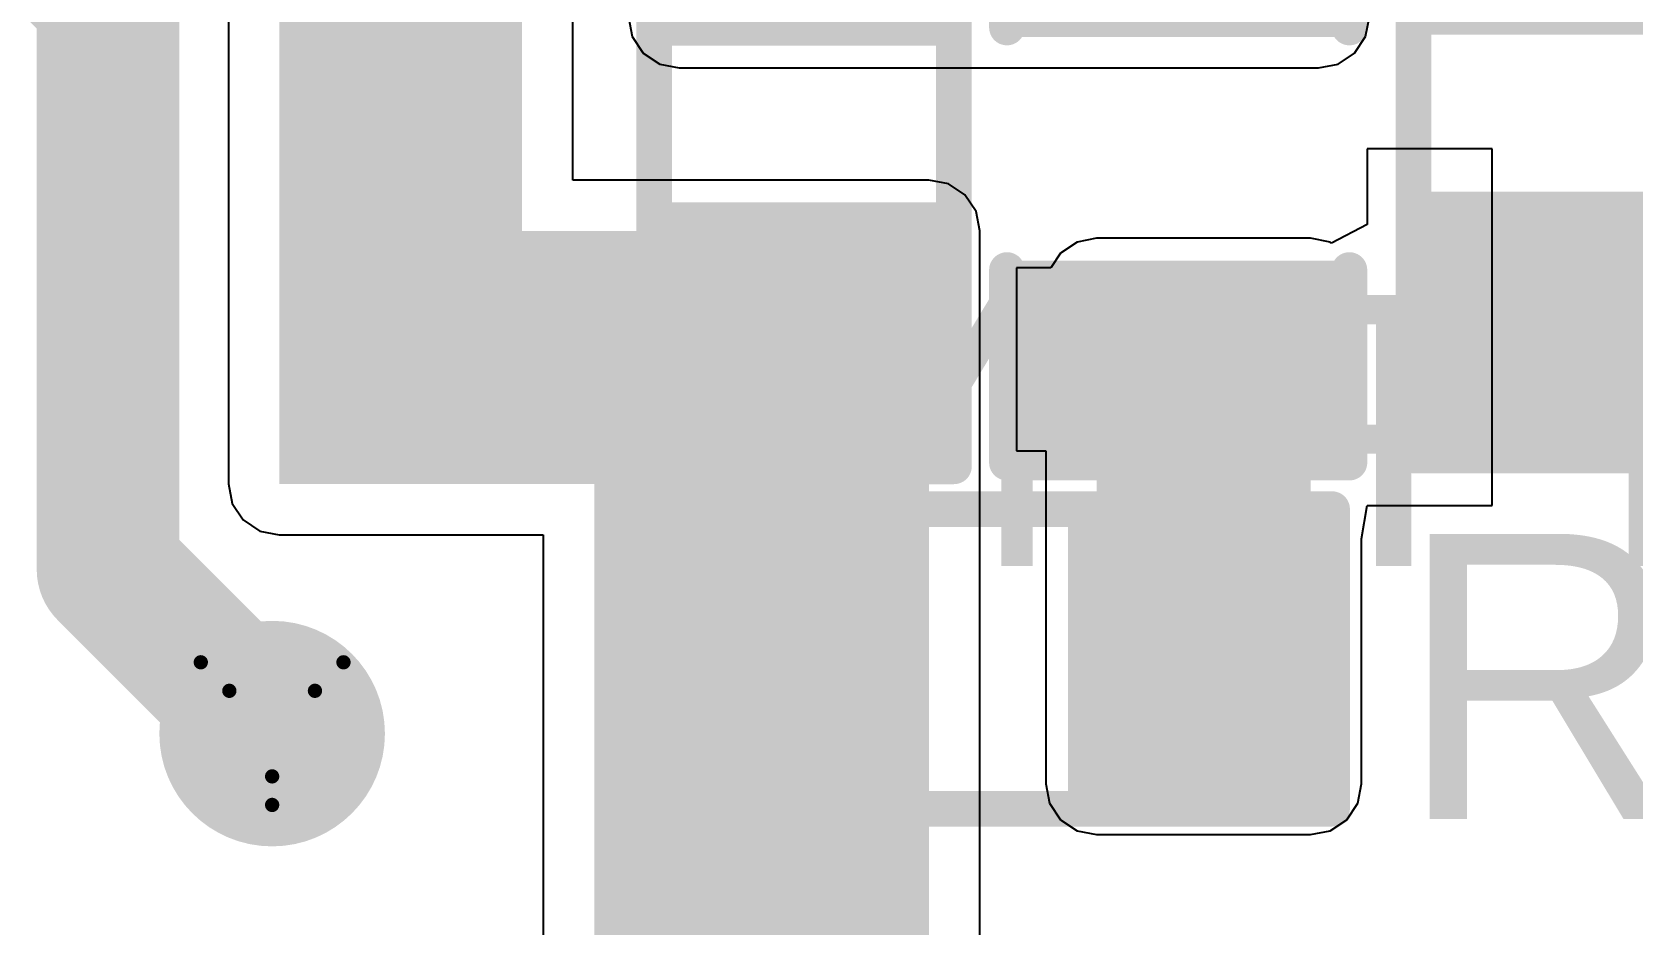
# Model space of a CAD drawing. Header units: millimetres. Extents: x -6 to 194, y -120 to 229.
# Drawn here: x 27.8 to 33.5, y 9.35 to 12.53 of the extents above; entities that cross this region are included whole.
import ezdxf

# ---------------------------------------------------------------- set-up
doc = ezdxf.new("R2010")
doc.units = ezdxf.units.MM
for name, color, linetype in [('BottomLayer', 5, 'Continuous'), ('BottomOverlay', 54, 'Continuous'), ('BottomSolder', 6, 'Continuous'), ('DrillDrawing', 1, 'Continuous'), ('TopLayer', 1, 'Continuous'), ('TopOverlay', 2, 'Continuous'), ('TopPaste', 8, 'Continuous'), ('TopSolder', 216, 'Continuous'), ('ViaHoleLayer', 16, 'Continuous')]:
    doc.layers.add(name, color=color, linetype=linetype)
doc.styles.add('Arial', font='', dxfattribs={"height": 0.2})
doc.styles.get('Arial').set_extended_font_data('Arial')

# ---------------------------------------------------------------- blocks, each defined once
blk = doc.blocks.new('R___0603_24')
at = {"layer": 'TopLayer'}
for points in [[(-0.381, 0.4445), (-0.381, -0.4445), (-1.143, -0.4445), (-1.143, 0.4445)], [(1.143, 0.4445), (1.143, -0.4445), (0.381, -0.4445), (0.381, 0.4445)]]:
    blk.add_hatch(color=1, dxfattribs=at).paths.add_polyline_path(points)
at = {"layer": 'TopPaste'}
for points in [[(-0.381, 0.4445), (-0.381, -0.4445), (-1.143, -0.4445), (-1.143, 0.4445)], [(1.143, 0.4445), (1.143, -0.4445), (0.381, -0.4445), (0.381, 0.4445)]]:
    blk.add_hatch(color=8, dxfattribs=at).paths.add_polyline_path(points)
at = {"layer": 'TopSolder'}
for points in [[(-0.2794, 0.5461), (-0.2794, -0.5461), (-1.2446, -0.5461), (-1.2446, 0.5461)], [(1.2446, 0.5461), (1.2446, -0.5461), (0.2794, -0.5461), (0.2794, 0.5461)]]:
    blk.add_hatch(color=216, dxfattribs=at).paths.add_polyline_path(points)
at = {"layer": 'TopOverlay', "const_width": 0.127}
for points in [[(-1.2192, 0.5334), (1.2192, 0.5334)], [(-1.2192, -0.5334), (-1.2192, 0.5334)], [(1.2192, -0.5334), (1.2192, 0.5334)], [(-1.2192, -0.5334), (1.2192, -0.5334)]]:
    blk.add_lwpolyline(points, dxfattribs=at)
at = {"layer": 'TopOverlay', "const_width": 0.0635}
for points in [[(-1.25095, 0.5334, 1), (-1.18745, 0.5334, 1)], [(-1.25095, 0.5334, 1), (-1.18745, 0.5334, 1)], [(1.18745, 0.5334, 1), (1.25095, 0.5334, 1)], [(1.18745, 0.5334, 1), (1.25095, 0.5334, 1)], [(-1.25095, -0.5334, 1), (-1.18745, -0.5334, 1)], [(-1.25095, -0.5334, 1), (-1.18745, -0.5334, 1)], [(1.18745, -0.5334, 1), (1.25095, -0.5334, 1)], [(1.18745, -0.5334, 1), (1.25095, -0.5334, 1)]]:
    blk.add_lwpolyline(points, format="xyb", close=True, dxfattribs=at)
blk = doc.blocks.new('R___0603_25')
at = {"layer": 'TopLayer'}
for points in [[(-0.381, 0.4445), (-0.381, -0.4445), (-1.143, -0.4445), (-1.143, 0.4445)], [(1.143, 0.4445), (1.143, -0.4445), (0.381, -0.4445), (0.381, 0.4445)]]:
    blk.add_hatch(color=1, dxfattribs=at).paths.add_polyline_path(points)
at = {"layer": 'TopPaste'}
for points in [[(-0.381, 0.4445), (-0.381, -0.4445), (-1.143, -0.4445), (-1.143, 0.4445)], [(1.143, 0.4445), (1.143, -0.4445), (0.381, -0.4445), (0.381, 0.4445)]]:
    blk.add_hatch(color=8, dxfattribs=at).paths.add_polyline_path(points)
at = {"layer": 'TopSolder'}
for points in [[(-0.2794, 0.5461), (-0.2794, -0.5461), (-1.2446, -0.5461), (-1.2446, 0.5461)], [(1.2446, 0.5461), (1.2446, -0.5461), (0.2794, -0.5461), (0.2794, 0.5461)]]:
    blk.add_hatch(color=216, dxfattribs=at).paths.add_polyline_path(points)
at = {"layer": 'TopOverlay', "const_width": 0.127}
for points in [[(-1.2192, 0.5334), (1.2192, 0.5334)], [(-1.2192, 0.5334), (-1.2192, -0.5334)], [(1.2192, 0.5334), (1.2192, -0.5334)], [(-1.2192, -0.5334), (1.2192, -0.5334)]]:
    blk.add_lwpolyline(points, dxfattribs=at)
at = {"layer": 'TopOverlay', "const_width": 0.0635}
for points in [[(-1.25095, 0.5334, 1), (-1.18745, 0.5334, 1)], [(-1.25095, 0.5334, 1), (-1.18745, 0.5334, 1)], [(1.18745, 0.5334, 1), (1.25095, 0.5334, 1)], [(1.18745, 0.5334, 1), (1.25095, 0.5334, 1)], [(-1.25095, -0.5334, 1), (-1.18745, -0.5334, 1)], [(-1.25095, -0.5334, 1), (-1.18745, -0.5334, 1)], [(1.18745, -0.5334, 1), (1.25095, -0.5334, 1)], [(1.18745, -0.5334, 1), (1.25095, -0.5334, 1)]]:
    blk.add_lwpolyline(points, format="xyb", close=True, dxfattribs=at)
blk = doc.blocks.new('R___0603_26')
at = {"layer": 'TopLayer'}
for points in [[(-0.381, 0.4445), (-0.381, -0.4445), (-1.143, -0.4445), (-1.143, 0.4445)], [(1.143, 0.4445), (1.143, -0.4445), (0.381, -0.4445), (0.381, 0.4445)]]:
    blk.add_hatch(color=1, dxfattribs=at).paths.add_polyline_path(points)
at = {"layer": 'TopPaste'}
for points in [[(-0.381, 0.4445), (-0.381, -0.4445), (-1.143, -0.4445), (-1.143, 0.4445)], [(1.143, 0.4445), (1.143, -0.4445), (0.381, -0.4445), (0.381, 0.4445)]]:
    blk.add_hatch(color=8, dxfattribs=at).paths.add_polyline_path(points)
at = {"layer": 'TopSolder'}
for points in [[(-0.2794, 0.5461), (-0.2794, -0.5461), (-1.2446, -0.5461), (-1.2446, 0.5461)], [(1.2446, 0.5461), (1.2446, -0.5461), (0.2794, -0.5461), (0.2794, 0.5461)]]:
    blk.add_hatch(color=216, dxfattribs=at).paths.add_polyline_path(points)
at = {"layer": 'TopOverlay', "const_width": 0.127}
for points in [[(-1.2192, 0.5334), (1.2192, 0.5334)], [(-1.2192, 0.5334), (-1.2192, -0.5334)], [(1.2192, 0.5334), (1.2192, -0.5334)], [(-1.2192, -0.5334), (1.2192, -0.5334)]]:
    blk.add_lwpolyline(points, dxfattribs=at)
at = {"layer": 'TopOverlay', "const_width": 0.0635}
for points in [[(-1.25095, 0.5334, 1), (-1.18745, 0.5334, 1)], [(-1.25095, 0.5334, 1), (-1.18745, 0.5334, 1)], [(1.18745, 0.5334, 1), (1.25095, 0.5334, 1)], [(1.18745, 0.5334, 1), (1.25095, 0.5334, 1)], [(-1.25095, -0.5334, 1), (-1.18745, -0.5334, 1)], [(-1.25095, -0.5334, 1), (-1.18745, -0.5334, 1)], [(1.18745, -0.5334, 1), (1.25095, -0.5334, 1)], [(1.18745, -0.5334, 1), (1.25095, -0.5334, 1)]]:
    blk.add_lwpolyline(points, format="xyb", close=True, dxfattribs=at)
blk = doc.blocks.new('LED_0603_32')
at = {"layer": 'TopLayer'}
for points in [[(-1, 0.5), (-0.5, 0.5), (-0.5, -0.5), (-1, -0.5)], [(0.5, 0.5), (1, 0.5), (1, -0.5), (0.5, -0.5)]]:
    blk.add_hatch(color=1, dxfattribs=at).paths.add_polyline_path(points)
at = {"layer": 'TopOverlay'}
blk.add_hatch(color=2, dxfattribs=at).paths.add_polyline_path([(1.1176, -0.6604), (1.7526, -0.6604), (1.7526, 0.6604), (1.1176, 0.6604)])
at = {"layer": 'TopPaste'}
for points in [[(-1, 0.5), (-0.5, 0.5), (-0.5, -0.5), (-1, -0.5)], [(0.5, 0.5), (1, 0.5), (1, -0.5), (0.5, -0.5)]]:
    blk.add_hatch(color=8, dxfattribs=at).paths.add_polyline_path(points)
at = {"layer": 'TopSolder'}
for points in [[(-1.1016, 0.6016), (-0.3984, 0.6016), (-0.3984, -0.6016), (-1.1016, -0.6016)], [(0.3984, 0.6016), (1.1016, 0.6016), (1.1016, -0.6016), (0.3984, -0.6016)]]:
    blk.add_hatch(color=216, dxfattribs=at).paths.add_polyline_path(points)
at = {"layer": 'TopOverlay', "const_width": 0.127}
for points in [[(-1.1176, 0.6096), (-0.4318, 0.6096)], [(-1.1176, 0.6096), (-1.1176, -0.6096)], [(0.4318, 0.6096), (1.1176, 0.6096)], [(1.1176, 0.6096), (1.1176, -0.6096)], [(-1.1176, -0.6096), (-0.4318, -0.6096)], [(0.4318, -0.6096), (1.1176, -0.6096)]]:
    blk.add_lwpolyline(points, dxfattribs=at)
at = {"layer": 'TopOverlay', "const_width": 0.0635}
for points in [[(-1.1494, 0.6096, 1), (-1.0858, 0.6096, 1)], [(-1.1494, 0.6096, 1), (-1.0858, 0.6096, 1)], [(-0.4636, 0.6096, 1), (-0.4001, 0.6096, 1)], [(0.4001, 0.6096, 1), (0.4636, 0.6096, 1)], [(1.0859, 0.6096, 1), (1.1494, 0.6096, 1)], [(1.0859, 0.6096, 1), (1.1494, 0.6096, 1)], [(-1.1494, -0.6096, 1), (-1.0858, -0.6096, 1)], [(-1.1494, -0.6096, 1), (-1.0858, -0.6096, 1)], [(-0.4636, -0.6096, 1), (-0.4001, -0.6096, 1)], [(0.4001, -0.6096, 1), (0.4636, -0.6096, 1)], [(1.0859, -0.6096, 1), (1.1494, -0.6096, 1)], [(1.0859, -0.6096, 1), (1.1494, -0.6096, 1)]]:
    blk.add_lwpolyline(points, format="xyb", close=True, dxfattribs=at)

msp = doc.modelspace()

# ---------------------------------------------------------------- hatches: boundary and pattern name
at = {"layer": 'BottomLayer'}
h = msp.add_hatch(color=5, dxfattribs=at)
edge = h.paths.add_edge_path()
edge.add_arc((28.6512, 10.033), 0.3, 0, 360)
at = {"layer": 'BottomSolder'}
h = msp.add_hatch(color=6, dxfattribs=at)
edge = h.paths.add_edge_path()
edge.add_arc((28.6512, 10.033), 0.4016, 0, 360)
at = {"layer": 'TopLayer'}
for points in [[(28.6766, 10.9474), (29.5402, 10.9474), (29.5402, 15.6972), (28.6766, 15.6972)], [(28.6766, 10.922), (30.9898, 10.922), (30.9898, 11.823), (28.6766, 11.823)], [(29.7978, 3.9243), (30.9898, 3.9243), (30.9898, 11.823), (29.7978, 11.823)], [(31.5867, 9.8545), (32.3487, 9.8545), (32.3487, 11.6158), (31.5867, 11.6158)]]:
    msp.add_hatch(color=1, dxfattribs=at).paths.add_polyline_path(points)
h = msp.add_hatch(color=1, dxfattribs=at)
edge = h.paths.add_edge_path()
edge.add_arc((28.6512, 10.033), 0.3, 0, 360)
at = {"layer": 'TopSolder'}
h = msp.add_hatch(color=216, dxfattribs=at)
edge = h.paths.add_edge_path()
edge.add_arc((28.6512, 10.033), 0.4016, 0, 360)
at = {"layer": 'ViaHoleLayer'}
h = msp.add_hatch(color=16, dxfattribs=at)
edge = h.paths.add_edge_path()
edge.add_arc((28.6512, 10.033), 0.15, 0, 360)

# ---------------------------------------------------------------- linework, layer by layer
at = {"layer": 'DrillDrawing', "const_width": 0.0508}
for points in [[(28.3972, 10.287), (28.9052, 10.287)], [(28.3972, 10.287), (28.6512, 9.779)], [(28.6512, 9.779), (28.9052, 10.287)], [(28.4988, 10.1854), (28.8036, 10.1854)], [(28.4988, 10.1854), (28.6512, 9.8806)], [(28.6512, 9.8806), (28.8036, 10.1854)]]:
    msp.add_lwpolyline(points, dxfattribs=at)
at = {"layer": 'DrillDrawing', "const_width": 0.0254}
for points in [[(28.3845, 10.287, 1), (28.4099, 10.287, 1)], [(28.3845, 10.287, 1), (28.4099, 10.287, 1)], [(28.8925, 10.287, 1), (28.9179, 10.287, 1)], [(28.8925, 10.287, 1), (28.9179, 10.287, 1)], [(28.4861, 10.1854, 1), (28.5115, 10.1854, 1)], [(28.4861, 10.1854, 1), (28.5115, 10.1854, 1)], [(28.7909, 10.1854, 1), (28.8163, 10.1854, 1)], [(28.7909, 10.1854, 1), (28.8163, 10.1854, 1)], [(28.6385, 9.8806, 1), (28.6639, 9.8806, 1)], [(28.6385, 9.8806, 1), (28.6639, 9.8806, 1)], [(28.6385, 9.779, 1), (28.6639, 9.779, 1)], [(28.6385, 9.779, 1), (28.6639, 9.779, 1)]]:
    msp.add_lwpolyline(points, format="xyb", close=True, dxfattribs=at)
at = {"layer": 'TopLayer'}
for p, q in [((29.7215, 12.0043), (29.7215, 15.6972)), ((28.4953, 13.9919), (28.4953, 11.823)), ((29.9196, 12.585), (29.9334, 12.5156)), ((32.5445, 12.5156), (32.5583, 12.585)), ((29.9334, 12.5156), (29.9727, 12.4568)), ((32.5052, 12.4568), (32.5445, 12.5156)), ((29.9727, 12.4568), (30.0315, 12.4175)), ((32.4464, 12.4175), (32.5052, 12.4568)), ((30.0315, 12.4175), (30.1008, 12.4037)), ((30.1008, 12.4037), (32.377, 12.4037)), ((32.377, 12.4037), (32.4464, 12.4175)), ((32.9946, 12.1158), (32.5501, 12.1158)), ((32.5501, 12.1158), (32.5501, 11.8457)), ((32.9946, 11.4808), (32.9946, 12.1158)), ((30.9898, 12.0043), (29.7215, 12.0043)), ((31.0592, 11.9905), (30.9898, 12.0043)), ((31.118, 11.9512), (31.0592, 11.9905)), ((31.1573, 11.8924), (31.118, 11.9512)), ((31.1711, 11.823), (31.1573, 11.8924)), ((28.4953, 11.823), (28.4953, 10.922)), ((31.1711, 4.9946), (31.1711, 11.823)), ((32.5501, 11.8457), (32.4231, 11.7799)), ((31.4586, 11.744), (31.4238, 11.692)), ((31.5174, 11.7833), (31.4586, 11.744)), ((31.5867, 11.7971), (31.5174, 11.7833)), ((32.3487, 11.7971), (31.5867, 11.7971)), ((32.4181, 11.7833), (32.3487, 11.7971)), ((32.4231, 11.7799), (32.4181, 11.7833)), ((31.4238, 11.692), (31.3008, 11.692)), ((31.3008, 11.692), (31.3008, 11.0396)), ((32.9946, 10.8458), (32.9946, 11.4808)), ((31.3008, 11.0396), (31.4055, 11.0396)), ((31.4055, 11.0396), (31.4055, 9.8545)), ((28.4953, 10.922), (28.5091, 10.8526)), ((28.5091, 10.8526), (28.5484, 10.7938)), ((32.53, 10.7271), (32.5501, 10.8458)), ((32.5501, 10.8458), (32.657, 10.8458)), ((32.657, 10.8458), (32.9946, 10.8458)), ((28.5484, 10.7938), (28.6072, 10.7545)), ((28.6072, 10.7545), (28.6766, 10.7407)), ((28.6766, 10.7407), (29.6166, 10.7407)), ((29.6166, 10.7407), (29.6166, 4.8133)), ((32.53, 9.8545), (32.53, 10.7271)), ((31.4055, 9.8545), (31.4193, 9.7851)), ((32.5162, 9.7851), (32.53, 9.8545)), ((31.4193, 9.7851), (31.4586, 9.7263)), ((32.4769, 9.7263), (32.5162, 9.7851)), ((31.4586, 9.7263), (31.5174, 9.687)), ((32.4181, 9.687), (32.4769, 9.7263)), ((31.5174, 9.687), (31.5867, 9.6732)), ((31.5867, 9.6732), (32.3487, 9.6732)), ((32.3487, 9.6732), (32.4181, 9.687))]:
    msp.add_line(p, q, dxfattribs=at)
at = {"layer": 'TopLayer', "const_width": 0.508}
for points in [[(26.035, 14.6812), (28.067, 12.6492)], [(28.067, 10.6172), (28.067, 12.6492)], [(28.067, 10.6172), (28.6512, 10.033)]]:
    msp.add_lwpolyline(points, dxfattribs=at)
at = {"layer": 'TopLayer', "const_width": 0.254}
for points in [[(27.94, 12.6492, 1), (28.194, 12.6492, 1)], [(27.94, 12.6492, 1), (28.194, 12.6492, 1)], [(27.94, 10.6172, 1), (28.194, 10.6172, 1)], [(27.94, 10.6172, 1), (28.194, 10.6172, 1)], [(28.5242, 10.033, 1), (28.7782, 10.033, 1)]]:
    msp.add_lwpolyline(points, format="xyb", close=True, dxfattribs=at)

# ---------------------------------------------------------------- block references
at = {"rotation": 90}
for name, p in [('LED_0603_32', (31.877, 12.1158)), ('R___0603_25', (33.2486, 12.2428)), ('R___0603_26', (30.5453, 12.204))]:
    msp.add_blockref(name, p, dxfattribs=at)
msp.add_blockref('R___0603_24', (31.2057, 10.299))

# ---------------------------------------------------------------- texts
at = {"layer": 'BottomOverlay', "style": 'Arial', "text_generation_flag": 2}
msp.add_text('ZERO CARBON FOOTPRINT', height=0.9652, rotation=360, dxfattribs=at).set_placement((47.7239, 10.6296))
at = {"layer": 'TopOverlay', "style": 'Arial'}
msp.add_text('R5', height=1.016, dxfattribs=at).set_placement((32.6562, 9.7284))

doc.saveas('drawing.dxf')
